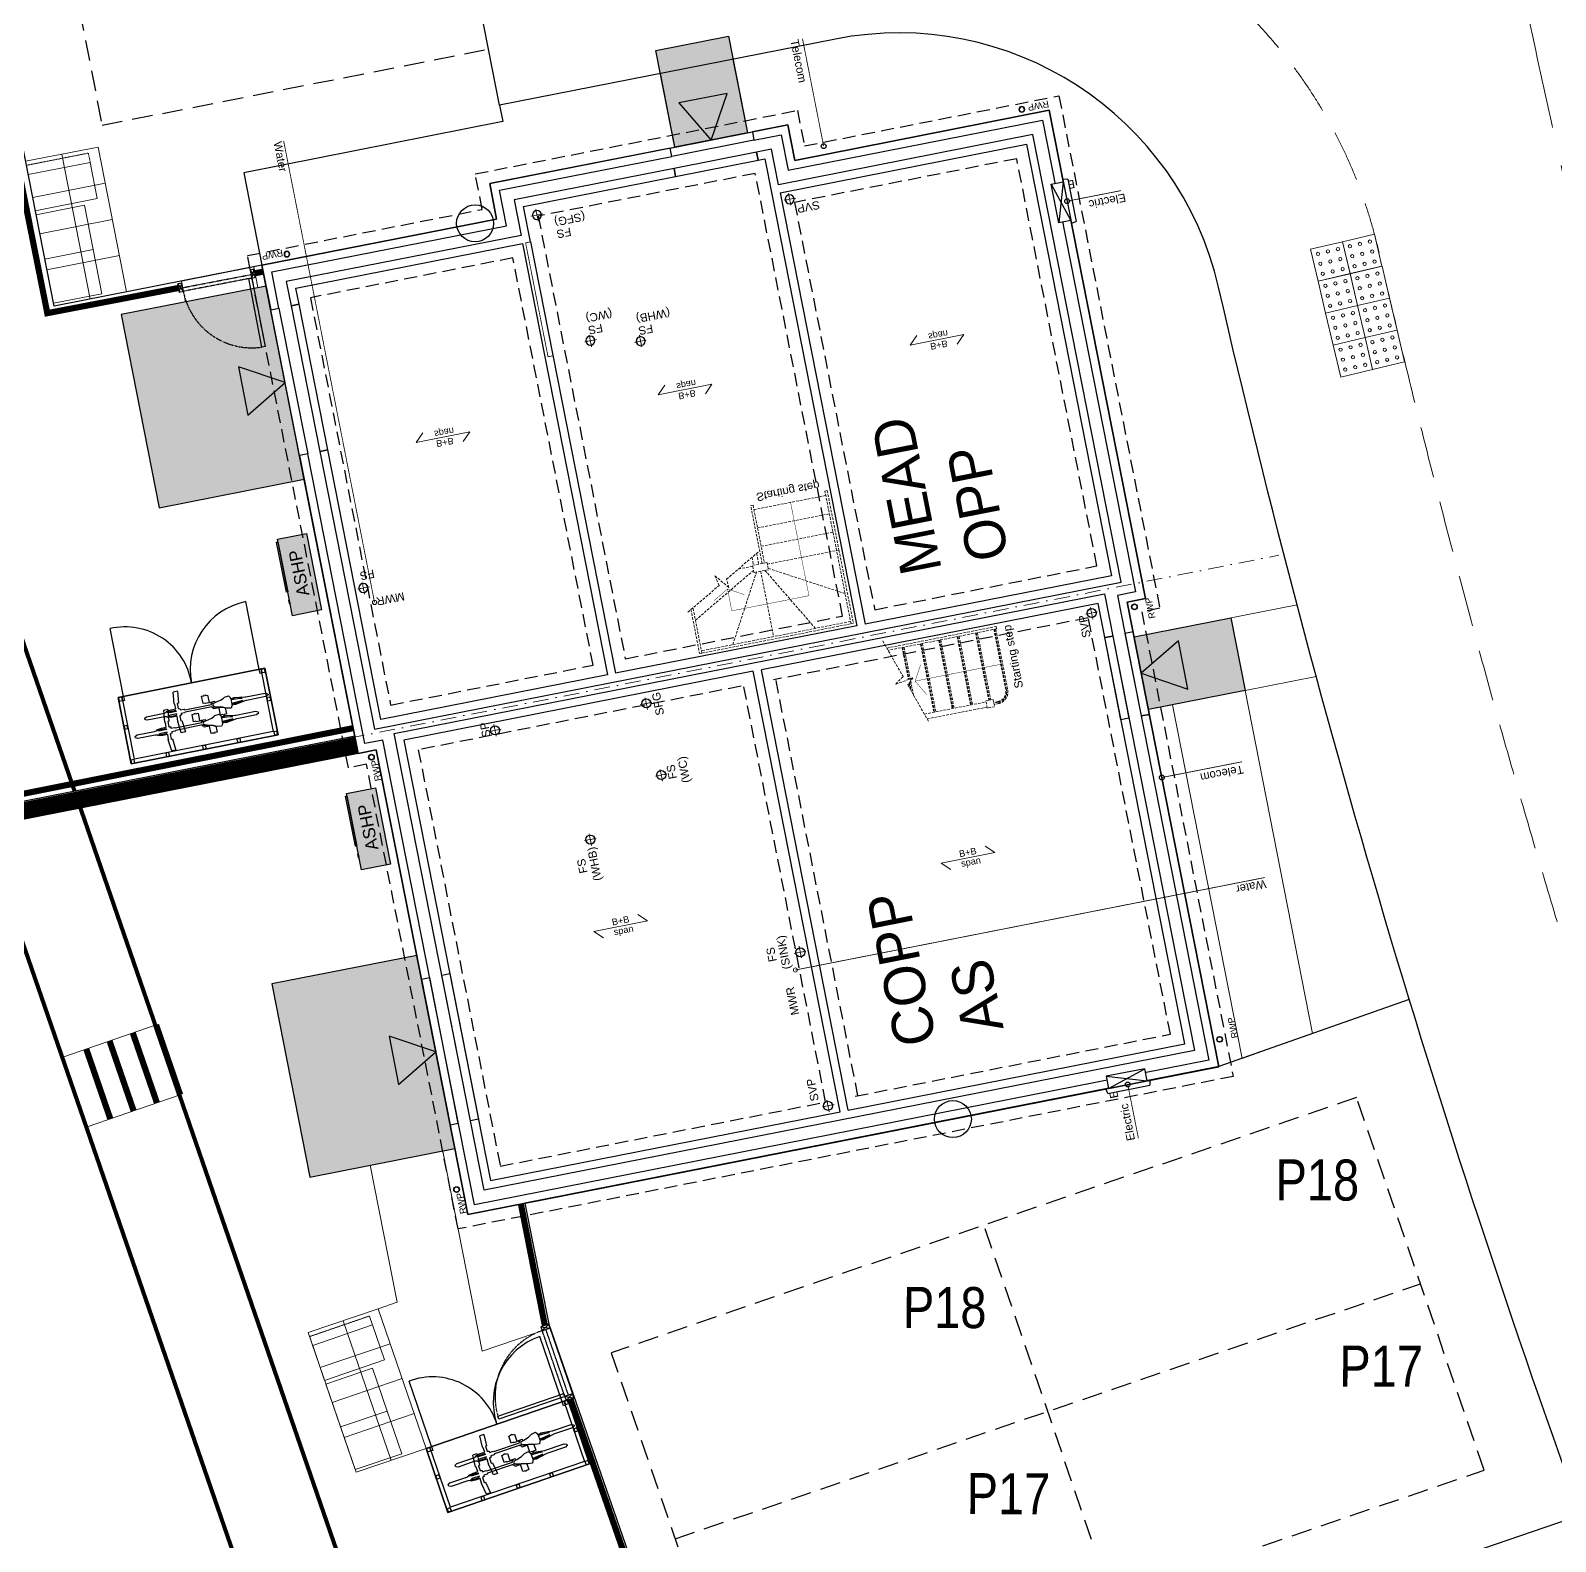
# Model space of a CAD drawing. Extents: x 287880777 to 288144713, y 62793326 to 63089570.
# Drawn here: x 287890109 to 287908694, y 63022848 to 63041266 of the extents above; entities that cross this region are included whole.
import ezdxf

# ---------------------------------------------------------------- set-up
doc = ezdxf.new("R2010")
doc.units = 0
doc.set_wipeout_variables(frame=1)
for name, pattern in [('CENTER', [2, 1.25, -0.25, 0.25, -0.25]), ('Dash', [6.35, 3.175, -3.175]), ('DASHDOT', [25.4, 12.7, -6.35, 0, -6.35]), ('DASHED', [1.4, 0.7, -0.7]), ('DASHED2', [0.375, 0.25, -0.125]), ('HIDDEN', [9.525, 6.35, -3.175]), ('XREF - NORTHERN HIGHWAY DESIGN$0$CENTER2', [28.575, 19.05, -3.175, 3.175, -3.175]), ('XREF - NORTHERN HIGHWAY DESIGN$0$DASHED2', [0.375, 0.25, -0.125])]:
    doc.linetypes.add(name, pattern=pattern)
doc.layers.get('0').update_dxf_attribs({"color": 252})
for name, color, linetype in [('EXP - PEN 1', 1, 'Continuous'), ('NAR DETAIL', 2, 'Continuous'), ('NAR EXTERNAL WALLS', 2, 'Continuous'), ('NAR PARKING', 7, 'DASHED2'), ('NAR PATIO', 3, 'Continuous'), ('NAR PRIVATE DRIVE', 6, 'Continuous'), ('NAR PRIVATE PATH HATCH', 8, 'Continuous'), ('NAR ROLLOVERS', 76, 'DASHED'), ('NAR_SUBS_PLANS', 7, 'Continuous'), ('Wain-Centre Line', 10, 'Continuous'), ('Wain-Drainage Foul', 6, 'Continuous'), ('Wain-Drainage Foul Text', 2, 'Continuous'), ('Wain-Electrics', 3, 'Continuous'), ('Wain-Foundation acessories', 9, 'Continuous'), ('Wain-Foundation Line', 9, 'Continuous'), ('Wain-Meter box', 9, 'Continuous'), ('Wain-RWP', 9, 'Continuous'), ('Wain-Services Run (Electric)', 10, 'Continuous'), ('Wain-Services Run (Telecom)', 190, 'Continuous'), ('Wain-Stair 1', 2, 'Continuous'), ('Wain-Stair numbers', 9, 'Continuous'), ('Wain-Wall (External)', 4, 'Continuous')]:
    doc.layers.add(name, color=color, linetype=linetype)
for name, color, linetype, lineweight in [('EXP - STEPS', 240, 'Continuous', 18), ('NAR BIN STORAGE', 2, 'Continuous', 0), ('NAR CBF', 34, 'FENCELINE2', 0), ('NAR M4(2)', 94, 'Continuous', 30), ('NAR PATHS', 3, 'Continuous', 0), ('Wain-Text', 2, 'Continuous', 25), ('XREF - NORTHERN HIGHWAY DESIGN$0$EXP - HIGHWAY CENTRELINE', 3, 'XREF - NORTHERN HIGHWAY DESIGN$0$CENTER2', 18), ('XREF - NORTHERN HIGHWAY DESIGN$0$EXP - HIGHWAY CHANNEL', 4, 'XREF - NORTHERN HIGHWAY DESIGN$0$DASHED2', 9), ('XREF - NORTHERN HIGHWAY DESIGN$0$EXP - HIGHWAY FOOTWAY', 3, 'Continuous', 25), ('XREF - NORTHERN HIGHWAY DESIGN$0$EXP - HIGHWAY TACTILES', 1, 'Continuous', 9)]:
    doc.layers.add(name, color=color, linetype=linetype, lineweight=lineweight)
for name, color, linetype, true_color in [('NAR DOOR OPENINGS', 140, 'Continuous', 0x00bfff), ('NAR EV CHARGING POINT', 3, 'Continuous', 0x00ff00), ('NAR HOUSE TYPE NAMES', 1, 'Continuous', 0xff0000), ('RL-Fittings', 252, 'Continuous', 0x8f8f8e), ('Wain-Services Run (Water', 145, 'Continuous', 0x3481b8)]:
    doc.layers.add(name, color=color, linetype=linetype, true_color=true_color)
for name, color, linetype, lineweight, true_color in [('NAR Retaining Wall', 222, 'Continuous', 13, 0xcc0099), ('Wain-Mains Water Riser', 152, 'Continuous', 25, 0x2776bb), ('Wain-Mains Water Riser Text', 152, 'Continuous', 25, 0x2776bb)]:
    doc.layers.add(name, color=color, linetype=linetype, lineweight=lineweight, true_color=true_color)
doc.styles.add('DD Arial Narrow', font='ARIALN.TTF', dxfattribs={"height": 100})
doc.styles.get("Standard").update_dxf_attribs({"font": 'arial.ttf'})
doc.styles.add('XREF - ARCHITECT LAYOUT$0$DD Arial Narrow', font='ARIALN.TTF', dxfattribs={"height": 100})
doc.linetypes.add('FENCELINE2', pattern='A,0.25,-0.1,[132,ltypeshp.shx,S=0.1,R=0,X=-0.1,Y=0],-0.1,1', length=1.45)

# ---------------------------------------------------------------- blocks, each defined once
blk = doc.blocks.new('Drainage Pipe')
at = {"linetype": 'CENTER', "lineweight": 13, "ltscale": 20}
for p, q in [((-41681, 78687), (-41831, 78687)), ((-41756, 78762), (-41756, 78612))]:
    blk.add_line(p, q, dxfattribs=at)
blk.add_circle((-41756, 78687), 55)
blk = doc.blocks.new('Span symbol - Beam & block')
at = {"linetype": 'Continuous', "lineweight": 13}
for p, q in [((-5342, 71790), (-6007, 71790)), ((-6007, 71790), (-5906, 71689)), ((-5442, 71890), (-5342, 71790))]:
    blk.add_line(p, q, dxfattribs=at)
at = {"insert": (-5770, 71896), "char_height": 80, "attachment_point": 1, "line_spacing_factor": 0.9}
blk.add_mtext('B+B\\Pspan', dxfattribs=at)
blk = doc.blocks.new('Stairs (Sub)')
at = {"layer": 'Wain-Stair 1', "linetype": 'HIDDEN', "lineweight": 9, "ltscale": 5}
for p, q in [((-29, 0), (-29, 1347)), ((0, 1357), (0, 0)), ((-450, 1149), (-621, 1149)), ((-464, 1164), (-575, 1164)), ((-472, 1173), (-548, 1173)), ((-29, 1173), (-428, 1173)), ((-29, 1164), (-426, 1164)), ((-29, 1149), (-424, 1149)), ((-942, 1042), (-942, 297)), ((-29, 945), (-881, 945)), ((-29, 936), (-881, 936)), ((-878, 1063), (-878, 297)), ((-29, 921), (-878, 921)), ((-29, 717), (-881, 717)), ((-29, 708), (-881, 708)), ((-29, 693), (-878, 693)), ((-29, 489), (-881, 489)), ((-29, 480), (-881, 480)), ((-29, 465), (-878, 465)), ((-955, 207), (-955, 297)), ((-955, 297), (-865, 297)), ((-865, 207), (-955, 207)), ((-926, 154), (-926, 207)), ((-910, 154), (-910, 207)), ((-902, 154), (-902, 207)), ((-865, 297), (-865, 207)), ((-29, 261), (-865, 261)), ((-29, 252), (-865, 252)), ((-29, 237), (-865, 237)), ((-29, 33), (-781, 33)), ((-29, 24), (-781, 24)), ((-29, 9), (-781, 9)), ((0, 0), (-29, 0))]:
    blk.add_line(p, q, dxfattribs=at)
at = {"layer": 'Wain-Stair 1', "linetype": 'HIDDEN', "lineweight": 9, "ltscale": 3}
blk.add_line((-424, 1149), (-450, 1149), dxfattribs=at)
at = {"layer": 'Wain-Stair 1', "linetype": 'HIDDEN', "lineweight": 9, "ltscale": 5, "elevation": 0}
blk.add_lwpolyline([(96, 1389), (-379, 1230), (-454, 1337), (-418, 1114), (-490, 1192), (-977, 1031)], dxfattribs=at)
at = {"layer": 'Wain-Stair 1', "linetype": 'HIDDEN', "lineweight": 9, "ltscale": 5}
for radius in [145, 130, 121]:
    blk.add_arc((-781, 154), radius, 180, 270, dxfattribs=at)
at = {"layer": 'Wain-Stair numbers', "const_width": 5}
for points in [[(-276, 990), (-276, 990), (-462, 1097), (-649, 990), (-649, 990)], [(-462, 1097), (-462, 24)]]:
    blk.add_lwpolyline(points, dxfattribs=at)
at = {"layer": 'Wain-Stair numbers', "insert": (-399, -81), "char_height": 100, "width": 1584.27, "attachment_point": 2, "line_spacing_factor": 0.9}
blk.add_mtext('Starting step ', dxfattribs=at)
blk = doc.blocks.new('RWP')
for radius in [35, 31.5]:
    blk.add_circle((35, 35), radius)
blk = doc.blocks.new('ASHP')
at = {"transparency": 33554457}
h = blk.add_hatch(color=256, dxfattribs=at)
h.dxf.hatch_style = 1
h.paths.add_polyline_path([(548853, -2506), (548853, -2866), (547903, -2866), (547903, -2506)])
at = {"flags": 128}
blk.add_lwpolyline([(548853, -2506), (548853, -2866), (547903, -2866), (547903, -2506)], close=True, dxfattribs=at)
for points in [[(548098, -2496), (548058, -2496), (548058, -2506), (548098, -2506)], [(548199, -2488), (548821, -2488), (548821, -2506), (548199, -2506)]]:
    blk.add_lwpolyline(points, close=True)
at = {"layer": 'Wain-Electrics', "lineweight": 0, "insert": (548112, -2609), "char_height": 150, "width": 2397.38, "attachment_point": 1, "line_spacing_factor": 0.9}
blk.add_mtext('\\A1;ASHP ', dxfattribs=at)
at = {"layer": 'Wain-Text', "lineweight": 0, "insert": (548112, -2609), "char_height": 150, "width": 2397.38, "attachment_point": 1, "line_spacing_factor": 0.9}
blk.add_mtext('\\A1;ASHP ', dxfattribs=at)
blk = doc.blocks.new('Wall mounted meter - Electric (Plan)')
blk.add_wipeout([(-7157, 85115), (-7157, 84635), (-7007, 84635), (-7007, 85115)])
for p, q in [((-7217, 85137), (-7157, 85147)), ((-7217, 85137), (-7217, 84613)), ((-7157, 85147), (-7157, 84603)), ((-7007, 85115), (-7157, 85115)), ((-7007, 84635), (-7007, 85115)), ((-7157, 84603), (-7217, 84613)), ((-7157, 84635), (-7007, 84635))]:
    blk.add_line(p, q)
at = {"color": 9}
for p, q in [((-7157, 85115), (-7007, 84635)), ((-7007, 85115), (-7157, 84635))]:
    blk.add_line(p, q, dxfattribs=at)
at = {"lineweight": 0, "insert": (-7368, 85117), "char_height": 100, "width": 133.81, "attachment_point": 1, "line_spacing_factor": 0.9}
blk.add_mtext('\\A1;\\pi78.42052,t378.42052;{\\fCalibri|b0|i0|c0|p34;E}', dxfattribs=at)
blk = doc.blocks.new('Stairs (Subs)')
at = {"layer": 'Wain-Stair 1', "color": 9, "linetype": 'HIDDEN', "lineweight": 9, "ltscale": 5}
for p, q in [((42, 1543, 0), (42, 2090, 0)), ((71, 2090, 0), (1923, 2090, 0)), ((71, 2090, 0), (71, 1527, 0)), ((1923, 2061, 0), (71, 2061, 0)), ((460, 2061, 0), (914, 1249, 0)), ((967, 1249, 0), (967, 2061, 0)), ((1486, 2061, 0), (1020, 1249, 0)), ((1923, 2090, 0), (1923, 1180, 0)), ((1952, 1180, 0), (1952, 2090, 0)), ((71, 1681, 0), (883, 1222, 0)), ((1923, 1715, 0), (1063, 1232, 0)), ((705, 1170, 0), (883, 1170, 0)), ((883, 1249, 0), (883, 1159, 0)), ((1063, 1249, 0), (883, 1249, 0)), ((883, 1159, 0), (1063, 1159, 0)), ((896, 1062, 0), (896, 1159, 0)), ((960, 1026, 0), (960, 1159, 0)), ((1063, 1159, 0), (1063, 1249, 0)), ((1063, 1180, 0), (1923, 1180, 0)), ((1031, 952, 0), (1923, 952, 0)), ((1031, 724, 0), (1923, 724, 0)), ((1031, 496, 0), (1923, 496, 0))]:
    blk.add_line(p, q, dxfattribs=at)
at = {"layer": 'Wain-Stair 1', "color": 9, "linetype": 'HIDDEN', "lineweight": 9, "ltscale": 5, "elevation": 0}
for points in [[(42, 2090), (71, 2090)], [(1923, 2090), (1952, 2090)], [(0, 1567), (437, 1321), (408, 1194), (549, 1370), (539, 1264), (985, 1012)]]:
    blk.add_lwpolyline(points, dxfattribs=at)
for points in [[(1002, 441), (1031, 441), (1031, 1159), (1002, 1159)], [(1923, 441), (1952, 441), (1952, 1180), (1923, 1180)]]:
    blk.add_lwpolyline(points, close=True, dxfattribs=at)
at = {"layer": 'Wain-Stair numbers', "color": 253, "const_width": 5, "elevation": 0}
for points in [[(342, 1490), (342, 1490), (528, 1383), (714, 1490), (714, 1490)], [(528, 1383), (528, 1655), (1486, 1655), (1486, 496)]]:
    blk.add_lwpolyline(points, dxfattribs=at)
at = {"layer": 'Wain-Stair numbers', "color": 9, "insert": (1481, 406, 0), "char_height": 100, "width": 1584.27, "attachment_point": 2, "line_spacing_factor": 0.9}
blk.add_mtext('Starting step ', dxfattribs=at)
blk = doc.blocks.new('A$Cee92f38c')
at = {"layer": 'NAR M4(2)', "ltscale": 10, "transparency": 33554585}
h = blk.add_hatch(color=256, dxfattribs=at)
h.dxf.hatch_style = 1
h.paths.add_polyline_path([(0, 1.2), (0.9, 1.2), (0.9, 0), (0, 0)])
at = {"layer": 'NAR M4(2)', "ltscale": 0.25}
blk.add_lwpolyline([(0, 1.2), (0, 0), (0.9, 0), (0.9, 1.2)], close=True, dxfattribs=at)
blk = doc.blocks.new('A$C3d9247a0')
at = {"layer": 'NAR DOOR OPENINGS', "transparency": 33554610}
h = blk.add_hatch(color=256, dxfattribs=at)
h.dxf.hatch_style = 1
h.paths.add_polyline_path([(450, 1200), (150, 680), (750, 680)])
at = {"layer": 'NAR DOOR OPENINGS'}
blk.add_lwpolyline([(450, 1200), (150, 680), (750, 680)], close=True, dxfattribs=at)
at = {"layer": 'NAR M4(2)', "ltscale": 10, "transparency": 33554585, "xscale": -1000, "yscale": 1000, "zscale": 1000}
blk.add_blockref('A$Cee92f38c', (900, 0), dxfattribs=at)
blk = doc.blocks.new('A$C324e72f9')
at = {"layer": 'NAR DOOR OPENINGS', "transparency": 33554610}
h = blk.add_hatch(color=256, dxfattribs=at)
h.dxf.hatch_style = 1
h.paths.add_polyline_path([(1200, 0), (900, 520), (1500, 520)])
at = {"layer": 'NAR PRIVATE PATH HATCH', "transparency": 33554597}
h = blk.add_hatch(color=256, dxfattribs=at)
h.dxf.hatch_style = 1
h.paths.add_polyline_path([(2400, 0), (0, 0), (0, 1800), (2400, 1800)])
at = {"layer": 'NAR DOOR OPENINGS'}
blk.add_lwpolyline([(1200, 0), (900, 520), (1500, 520)], close=True, dxfattribs=at)
at = {"layer": 'NAR PATIO'}
blk.add_lwpolyline([(2400, 0), (0, 0), (0, 1800), (2400, 1800)], close=True, dxfattribs=at)
blk = doc.blocks.new('XREF - NORTHERN HIGHWAY DESIGN$0$TACTILES')
at = {"layer": 'XREF - NORTHERN HIGHWAY DESIGN$0$EXP - HIGHWAY TACTILES'}
blk.add_lwpolyline([(0.4, 0), (0.4, 0.4), (0, 0.4), (0, 0)], close=True, dxfattribs=at)
for centre in [(0.075, 0.325), (0.075, 0.2), (0.2, 0.325), (0.2, 0.2), (0.325, 0.325), (0.325, 0.2), (0.075, 0.075), (0.2, 0.075), (0.325, 0.075)]:
    blk.add_circle(centre, 0.02, dxfattribs=at)
blk = doc.blocks.new('XREF - NORTHERN HIGHWAY DESIGN')
at = {"layer": 'XREF - NORTHERN HIGHWAY DESIGN$0$EXP - HIGHWAY CENTRELINE', "ltscale": 0.15}
blk.add_lwpolyline([(462.3, 311.733, 0.04799), (468.401, 288.584), (469.92, 284.469, 0.304237), (487.966, 271.408), (527.469, 269.993, 0.023661), (572.397, 270.509, -0.011704), (594.617, 271.296), (625.382, 271.665)], format="xyb", dxfattribs=at)
at = {"layer": 'XREF - NORTHERN HIGHWAY DESIGN$0$EXP - HIGHWAY CHANNEL', "ltscale": 2.5, "flags": 128}
blk.add_lwpolyline([(576.797, 268.345, 0.002257), (572.538, 268.113, -0.023661), (527.383, 267.594), (487.88, 269.01, -0.304237), (467.669, 283.638), (466.15, 287.753, -0.031707), (461.53, 303.22, 0.404722), (454.525, 307.757), (452.396, 307.338), (451.469, 312.048), (472.074, 316.103), (473.001, 311.393), (471.019, 311.003, 0.425152), (466.338, 303.74, 0.030534), (470.653, 289.415), (471.498, 287.125, 0.304237), (489.996, 273.737), (522.189, 272.583)], format="xyb", dxfattribs=at)
at = {"layer": 'XREF - NORTHERN HIGHWAY DESIGN$0$EXP - HIGHWAY FOOTWAY', "flags": 128}
blk.add_lwpolyline([(576.897, 266.347, 0.002257), (572.655, 266.117, -0.023661), (527.311, 265.595), (487.809, 267.011, -0.304237), (465.792, 282.946), (464.273, 287.06, -0.031707), (459.582, 302.77, 0.404722), (454.912, 305.795), (450.82, 304.99), (449.391, 312.25), (473.92, 317.078), (475.349, 309.817), (471.405, 309.041, 0.425152), (468.285, 304.199, 0.030534), (472.529, 290.108), (473.374, 287.817, 0.304237), (490.067, 275.736), (522.261, 274.582)], format="xyb", dxfattribs=at)
at = {"layer": 'XREF - NORTHERN HIGHWAY DESIGN$0$EXP - HIGHWAY TACTILES', "rotation": 283.2651855370171}
for p in [(460.703, 303.233), (461.092, 303.325), (460.794, 302.844), (461.184, 302.935), (461.276, 302.546), (460.886, 302.454), (461.367, 302.157), (460.978, 302.065)]:
    blk.add_blockref('XREF - NORTHERN HIGHWAY DESIGN$0$TACTILES', p, dxfattribs=at)
blk = doc.blocks.new('A$Cfbc31330')
at = {"layer": 'RL-Fittings', "ltscale": 0.859024}
for p, q in [((0.601, 0.431), (0.634, 0.431)), ((0.601, 0.347), (0.601, 0.431)), ((0.634, 0.439), (0.651, 0.439)), ((0.634, 0.431), (0.634, 0.439)), ((0.651, 0.439), (0.651, 0.431)), ((0.651, 0.431), (0.684, 0.431)), ((0.684, 0.431), (0.685, 0.331)), ((1.194, 0.561), (1.252, 0.561)), ((1.211, 0.402), (1.194, 0.561)), ((1.252, 0.561), (1.269, 0.402)), ((0, 0.288), (0.033, 0.305)), ((0, 0.272), (0, 0.288)), ((0.033, 0.255), (0, 0.272)), ((0.033, 0.305), (0.301, 0.305)), ((0.301, 0.255), (0.033, 0.255)), ((0.301, 0.305), (0.309, 0.305)), ((0.309, 0.255), (0.301, 0.255)), ((0.309, 0.305), (0.459, 0.331)), ((0.459, 0.23), (0.309, 0.255)), ((0.467, 0.314), (0.351, 0.297)), ((0.351, 0.297), (0.501, 0.306)), ((0.468, 0.247), (0.351, 0.264)), ((0.351, 0.264), (0.501, 0.255)), ((0.459, 0.331), (0.484, 0.322)), ((0.484, 0.239), (0.459, 0.23)), ((0.501, 0.306), (0.467, 0.314)), ((0.501, 0.255), (0.468, 0.247)), ((0.484, 0.322), (0.509, 0.331)), ((0.509, 0.23), (0.484, 0.239)), ((0.501, 0.322), (0.501, 0.239)), ((0.509, 0.339), (0.526, 0.364)), ((0.509, 0.331), (0.509, 0.339)), ((0.509, 0.222), (0.509, 0.23)), ((0.526, 0.197), (0.509, 0.222)), ((0.526, 0.364), (0.584, 0.356)), ((0.584, 0.356), (0.601, 0.347)), ((0.601, 0.214), (0.584, 0.205)), ((0.601, 0.347), (0.634, 0.331)), ((0.634, 0.331), (0.601, 0.347)), ((0.635, 0.231), (0.601, 0.214)), ((0.634, 0.331), (0.71, 0.314)), ((0.71, 0.314), (0.634, 0.331)), ((0.71, 0.247), (0.635, 0.231)), ((0.685, 0.331), (0.76, 0.331)), ((0.71, 0.314), (0.743, 0.306)), ((0.743, 0.306), (0.71, 0.314)), ((0.743, 0.256), (0.71, 0.247)), ((0.726, 0.247), (0.718, 0.247)), ((0.726, 0.231), (0.726, 0.247)), ((0.801, 0.231), (0.726, 0.231)), ((0.743, 0.306), (0.76, 0.289)), ((0.76, 0.289), (0.743, 0.306)), ((0.76, 0.272), (0.743, 0.256)), ((0.76, 0.331), (0.76, 0.314)), ((0.76, 0.314), (0.776, 0.314)), ((0.76, 0.289), (0.76, 0.281)), ((0.76, 0.281), (0.76, 0.289)), ((0.76, 0.247), (0.76, 0.239)), ((0.776, 0.247), (0.76, 0.247)), ((0.76, 0.239), (0.852, 0.239)), ((0.776, 0.314), (0.776, 0.297)), ((0.776, 0.297), (1.144, 0.298)), ((0.776, 0.264), (0.776, 0.247)), ((1.144, 0.264), (0.776, 0.264)), ((0.802, 0.13), (0.801, 0.231)), ((0.852, 0.239), (0.852, 0.231)), ((0.852, 0.231), (0.885, 0.231)), ((0.885, 0.231), (0.885, 0.131)), ((1.144, 0.298), (1.152, 0.306)), ((1.152, 0.256), (1.144, 0.264)), ((1.152, 0.306), (1.202, 0.306)), ((1.202, 0.256), (1.152, 0.256)), ((1.202, 0.323), (1.227, 0.331)), ((1.202, 0.306), (1.202, 0.323)), ((1.202, 0.239), (1.202, 0.256)), ((1.227, 0.231), (1.202, 0.239)), ((1.227, 0.402), (1.211, 0.402)), ((1.227, 0.331), (1.227, 0.402)), ((1.227, 0.16), (1.227, 0.231)), ((1.269, 0.402), (1.261, 0.394)), ((1.265, 0.398), (1.261, 0.331)), ((1.261, 0.331), (1.327, 0.331)), ((1.269, 0.314), (1.261, 0.298)), ((1.261, 0.298), (1.352, 0.298)), ((1.261, 0.264), (1.352, 0.264)), ((1.269, 0.248), (1.261, 0.264)), ((1.261, 0.231), (1.261, 0.168)), ((1.327, 0.231), (1.261, 0.231)), ((1.386, 0.315), (1.269, 0.314)), ((1.386, 0.248), (1.269, 0.248)), ((1.327, 0.331), (1.394, 0.323)), ((1.394, 0.239), (1.327, 0.231)), ((1.352, 0.298), (1.386, 0.306)), ((1.352, 0.264), (1.386, 0.256)), ((1.394, 0.323), (1.394, 0.315)), ((1.394, 0.315), (1.428, 0.306)), ((1.428, 0.256), (1.394, 0.248)), ((1.394, 0.248), (1.394, 0.239)), ((1.428, 0.306), (1.67, 0.306)), ((1.67, 0.256), (1.428, 0.256)), ((1.67, 0.306), (1.698, 0.292)), ((1.698, 0.271), (1.67, 0.256)), ((1.698, 0.292), (1.698, 0.271)), ((0.584, 0.205), (0.526, 0.197)), ((0.835, 0.13), (0.802, 0.13)), ((0.835, 0.122), (0.835, 0.13)), ((0.852, 0.122), (0.835, 0.122)), ((0.885, 0.131), (0.852, 0.13)), ((0.852, 0.13), (0.852, 0.122)), ((1.194, 0.001), (1.211, 0.16)), ((1.194, 0), (1.253, 0)), ((1.211, 0.16), (1.227, 0.16)), ((1.269, 0.16), (1.252, 0.001)), ((1.261, 0.168), (1.269, 0.16))]:
    blk.add_line(p, q, dxfattribs=at)

msp = doc.modelspace()

# ---------------------------------------------------------------- linework, layer by layer
at = {"layer": 'EXP - STEPS'}
for p, q in [((287891640, 63029144), (287890505, 63028752)), ((287891933, 63028293), (287890799, 63027901))]:
    msp.add_line(p, q, dxfattribs=at)
at = {"layer": 'EXP - STEPS', "const_width": 75}
for points in [[(287891640, 63029144), (287891933, 63028293)], [(287891073, 63028948), (287891366, 63028097)], [(287891356, 63029046), (287891650, 63028195)], [(287890789, 63028850), (287891082, 63027999)]]:
    msp.add_lwpolyline(points, dxfattribs=at)
at = {"layer": 'NAR BIN STORAGE', "linetype": 'Dash', "ltscale": 0.025}
for points in [[(287890837, 63039658), (287890814, 63039771), (287890059, 63039622), (287890081, 63039510)], [(287894277, 63025487), (287894239, 63025596), (287893511, 63025346), (287893548, 63025237)]]:
    msp.add_lwpolyline(points, dxfattribs=at)
at = {"layer": 'NAR BIN STORAGE'}
for points in [[(287890081, 63039510), (287890837, 63039658), (287890923, 63039217), (287890168, 63039068)], [(287890178, 63039019), (287890766, 63039135), (287890873, 63038595), (287890284, 63038479)], [(287890284, 63038479), (287890873, 63038595), (287890979, 63038056), (287890390, 63037940)], [(287893548, 63025237), (287894277, 63025487), (287894423, 63025061), (287893694, 63024812)], [(287893710, 63024764), (287894278, 63024959), (287894456, 63024438), (287893888, 63024244)], [(287893888, 63024244), (287894456, 63024438), (287894634, 63023918), (287894067, 63023724)]]:
    msp.add_lwpolyline(points, close=True, dxfattribs=at)
at = {"layer": 'NAR CBF', "ltscale": 1200, "transparency": 33554687, "const_width": 75}
for points in [[(287891913, 63038127), (287890314, 63037820), (287888911, 63044860)], [(287892946, 63038326), (287892846, 63038307)], [(287885755, 63031113), (287894041, 63032762)], [(287896377, 63025482), (287896086, 63026960)], [(287898078, 63020592), (287896689, 63024584)]]:
    msp.add_lwpolyline(points, dxfattribs=at)
at = {"layer": 'NAR DETAIL', "linetype": 'DASHED', "ltscale": 0.005, "flags": 128}
for points in [[(287892806, 63038248), (287891972, 63038087), (287891963, 63038131), (287892798, 63038291)], [(287896621, 63024614), (287896346, 63025418), (287896387, 63025432), (287896663, 63024628)]]:
    msp.add_lwpolyline(points, close=True, dxfattribs=at)
at = {"layer": 'NAR DETAIL', "flags": 128}
for points in [[(287892806, 63038248), (287892967, 63037413), (287892930, 63037406), (287892769, 63038241)], [(287892787, 63038346), (287892806, 63038248), (287892855, 63038258), (287892836, 63038356)], [(287891904, 63038176), (287891922, 63038078), (287891972, 63038087), (287891953, 63038186)], [(287896424, 63025498), (287896330, 63025465), (287896346, 63025418), (287896440, 63025450)], [(287896621, 63024614), (287895817, 63024338), (287895805, 63024374), (287896609, 63024650)], [(287896716, 63024646), (287896621, 63024614), (287896637, 63024567), (287896732, 63024599)]]:
    msp.add_lwpolyline(points, close=True, dxfattribs=at)
for points in [[(287892855, 63038258), (287892787, 63038346)], [(287892806, 63038248), (287892836, 63038356)], [(287891972, 63038087), (287891904, 63038176)], [(287891922, 63038078), (287891953, 63038186)], [(287896330, 63025465), (287896440, 63025450)], [(287896346, 63025418), (287896424, 63025498)], [(287896637, 63024567), (287896716, 63024646)], [(287896621, 63024614), (287896732, 63024599)]]:
    msp.add_lwpolyline(points, dxfattribs=at)
at = {"layer": 'NAR DETAIL', "ltscale": 0.5}
for points in [[(287893127, 63032682), (287892966, 63033492), (287891176, 63033135), (287891337, 63032326), (287893127, 63032682)], [(287896923, 63023793), (287896656, 63024573), (287894929, 63023982), (287895197, 63023202), (287896923, 63023793)]]:
    msp.add_lwpolyline(points, dxfattribs=at)
for points in [[(287892966, 63033492), (287893127, 63032682), (287891337, 63032326), (287891176, 63033135)], [(287896656, 63024573), (287896923, 63023793), (287895197, 63023202), (287894929, 63023982)]]:
    msp.add_lwpolyline(points, close=True, dxfattribs=at)
at = {"layer": 'NAR DETAIL', "linetype": 'DASHED', "ltscale": 0.2}
for centre, start, end in [((287892806, 63038248), 190.897, 278.4772), ((287896621, 63024614), 108.9034, 196.4835)]:
    msp.add_arc(centre, 850, start, end, dxfattribs=at)
at = {"layer": 'NAR EV CHARGING POINT'}
for centre in [(287895527, 63038915), (287901350, 63027997)]:
    msp.add_circle(centre, 225, dxfattribs=at)
at = {"layer": 'NAR EXTERNAL WALLS'}
for points in [[(287894060, 63032664), (287886089, 63031094)], [(287894102, 63032453), (287886171, 63030892)], [(287894102, 63032453), (287886565, 63030969)]]:
    msp.add_lwpolyline(points, dxfattribs=at)
at = {"layer": 'NAR PARKING', "ltscale": 1000}
for points in [[(287890055, 63044823), (287890982, 63040111), (287895692, 63041038)], [(287903283, 63022163), (287901728, 63026704)], [(287897965, 63022879), (287907047, 63025989)]]:
    msp.add_lwpolyline(points, dxfattribs=at)
at = {"layer": 'NAR PATHS'}
for points in [[(287897786, 63040741), (287897963, 63039847), (287898846, 63040018), (287898670, 63040915)], [(287890491, 63039758), (287890838, 63037992)], [(287891019, 63039404), (287890136, 63039230)], [(287891106, 63038962), (287890223, 63038788)], [(287891193, 63038521), (287890310, 63038347)], [(287895133, 63027607), (287895613, 63025167), (287896440, 63025450), (287896732, 63024599), (287894929, 63023982), (287894346, 63025685), (287894578, 63025765), (287894250, 63027433)], [(287893921, 63025539), (287894504, 63023836)], [(287894492, 63025259), (287893641, 63024968)], [(287894638, 63024834), (287893786, 63024542)], [(287894784, 63024408), (287893932, 63024116)]]:
    msp.add_lwpolyline(points, dxfattribs=at)
for points in [[(287890049, 63039671), (287890932, 63039845), (287891280, 63038079), (287890397, 63037905)], [(287891998, 63037958), (287891948, 63038211), (287892831, 63038384), (287892881, 63038132)], [(287893495, 63025394), (287894346, 63025685), (287894929, 63023982), (287894078, 63023691)]]:
    msp.add_lwpolyline(points, close=True, dxfattribs=at)
at = {"layer": 'NAR PATHS', "elevation": 0}
msp.add_lwpolyline([(287905544, 63034265), (287903559, 63033874), (287903732, 63032991), (287904027, 63033048), (287904875, 63028736), (287905733, 63029038), (287904910, 63033222), (287905777, 63033393)], dxfattribs=at)
at = {"layer": 'NAR PRIVATE DRIVE'}
msp.add_lwpolyline([(287895826, 63040356), (287895865, 63040155), (287892708, 63039529), (287892930, 63038404), (287890397, 63037905), (287889073, 63044632), (287894764, 63045752)], dxfattribs=at)
at = {"layer": 'NAR Retaining Wall', "linetype": 'DASHED', "ltscale": 250, "const_width": 200}
msp.add_lwpolyline([(287894081, 63032559), (287886130, 63030993)], dxfattribs=at)
at = {"layer": 'NAR ROLLOVERS', "ltscale": 500, "const_width": 50}
for points in [[(287890647, 63031992), (287889552, 63035165), (287887732, 63044304)], [(287896808, 63014133), (287890718, 63031787)], [(287895673, 63013745), (287889529, 63031553)]]:
    msp.add_lwpolyline(points, dxfattribs=at)
at = {"layer": 'NAR_SUBS_PLANS', "elevation": 0}
for points in [[(287894873, 63029703), (287895223, 63027927)], [(287895323, 63027947), (287894974, 63029723)]]:
    msp.add_lwpolyline(points, dxfattribs=at)
at = {"layer": 'RL-Fittings', "ltscale": 0.859024}
for p, q in [((287892897, 63033478), (287892732, 63034304)), ((287891244, 63033149), (287891080, 63033975)), ((287896590, 63024551), (287896317, 63025348)), ((287894996, 63024005), (287894723, 63024802))]:
    msp.add_line(p, q, dxfattribs=at)
at = {"layer": 'RL-Fittings', "ltscale": 0.859024, "flags": 128}
for points in [[(287892897, 63033478), (287892966, 63033492), (287893127, 63032682), (287891337, 63032326), (287891176, 63033135), (287891225, 63033145)], [(287892917, 63033482), (287893068, 63032722), (287891376, 63032385), (287891225, 63033145)], [(287896590, 63024551), (287896656, 63024573), (287896923, 63023793), (287895197, 63023202), (287894929, 63023982), (287894977, 63023998)], [(287896609, 63024557), (287896860, 63023824), (287895228, 63023265), (287894977, 63023998)]]:
    msp.add_lwpolyline(points, dxfattribs=at)
for points in [[(287892926, 63033433), (287892907, 63033429), (287892897, 63033478), (287892917, 63033482), (287892926, 63033433)], [(287892970, 63033446), (287892962, 63033486), (287892922, 63033478), (287892930, 63033439), (287892970, 63033446)], [(287891229, 63033100), (287891221, 63033139), (287891182, 63033131), (287891189, 63033092), (287891229, 63033100)], [(287891254, 63033100), (287891235, 63033096), (287891225, 63033145), (287891244, 63033149), (287891254, 63033100)], [(287893038, 63033102), (287893030, 63033141), (287892991, 63033134), (287892999, 63033094), (287893038, 63033102)], [(287891297, 63032756), (287891289, 63032795), (287891250, 63032787), (287891258, 63032748), (287891297, 63032756)], [(287892672, 63032597), (287892664, 63032636), (287892624, 63032628), (287892632, 63032589), (287892672, 63032597)], [(287893121, 63032686), (287893113, 63032726), (287893074, 63032718), (287893082, 63032679), (287893121, 63032686)], [(287891805, 63032424), (287891797, 63032464), (287891758, 63032456), (287891766, 63032416), (287891805, 63032424)], [(287892252, 63032513), (287892244, 63032552), (287892205, 63032545), (287892212, 63032505), (287892252, 63032513)], [(287891380, 63032340), (287891372, 63032379), (287891333, 63032371), (287891341, 63032332), (287891380, 63032340)], [(287896625, 63024510), (287896606, 63024503), (287896590, 63024551), (287896609, 63024557), (287896625, 63024510)], [(287896666, 63024529), (287896653, 63024567), (287896615, 63024554), (287896628, 63024516), (287896666, 63024529)], [(287896779, 63024197), (287896767, 63024235), (287896729, 63024222), (287896742, 63024184), (287896779, 63024197)], [(287894987, 63023954), (287894974, 63023992), (287894936, 63023979), (287894949, 63023941), (287894987, 63023954)], [(287895012, 63023958), (287894993, 63023951), (287894977, 63023998), (287894996, 63024005), (287895012, 63023958)], [(287896917, 63023796), (287896904, 63023834), (287896866, 63023821), (287896879, 63023783), (287896917, 63023796)], [(287895100, 63023622), (287895087, 63023660), (287895049, 63023647), (287895062, 63023609), (287895100, 63023622)], [(287896078, 63023509), (287896065, 63023547), (287896028, 63023534), (287896041, 63023496), (287896078, 63023509)], [(287896483, 63023648), (287896471, 63023685), (287896433, 63023673), (287896446, 63023635), (287896483, 63023648)], [(287895647, 63023361), (287895634, 63023399), (287895597, 63023386), (287895610, 63023348), (287895647, 63023361)], [(287895238, 63023221), (287895225, 63023259), (287895187, 63023246), (287895200, 63023208), (287895238, 63023221)]]:
    msp.add_lwpolyline(points, close=True, dxfattribs=at)
at = {"layer": 'RL-Fittings', "ltscale": 0.859024}
for centre, radius, start, end in [((287892904, 63033473), 849, 101.6646, 190.8572), ((287891262, 63033175), 821, 9.7194, 102.8023), ((287896597, 63024547), 849, 109.3072, 198.4999), ((287895009, 63024033), 821, 17.3621, 110.445)]:
    msp.add_arc(centre, radius, start, end, dxfattribs=at)
at = {"layer": 'Wain-Centre Line', "linetype": 'DASHDOT', "lineweight": 15, "ltscale": 15}
msp.add_lwpolyline([(287892868, 63032417), (287905321, 63034869)], dxfattribs=at)
at = {"layer": 'Wain-Foundation Line', "linetype": 'HIDDEN', "ltscale": 25}
for p, q in [((287899799, 63028204), (287898800, 63033279)), ((287900192, 63028281), (287899192, 63033356))]:
    msp.add_line(p, q, dxfattribs=at)
msp.add_lwpolyline([(287893984, 63032277), (287892754, 63038522), (287895614, 63039085), (287895529, 63039517), (287899456, 63040291), (287899541, 63039859), (287902642, 63040470), (287903872, 63034224), (287903651, 63034181), (287904766, 63028517), (287895320, 63026657), (287894205, 63032321)], close=True, dxfattribs=at)
at = {"layer": 'Wain-Foundation Line', "linetype": 'HIDDEN', "ltscale": 25, "elevation": 0}
for points in [[(287902128, 63039703), (287899420, 63039170), (287900397, 63034205), (287903105, 63034739)], [(287898942, 63039524), (287896296, 63039003), (287897358, 63033607), (287900005, 63034128)], [(287895988, 63038494), (287893520, 63038008), (287894498, 63033043), (287896966, 63033529)]]:
    msp.add_lwpolyline(points, close=True, dxfattribs=at)
at = {"layer": 'Wain-Foundation Line', "linetype": 'HIDDEN', "ltscale": 25}
for points in [[(287900161, 63028275), (287904000, 63029031), (287903000, 63034106), (287899162, 63033350)], [(287898769, 63033273), (287894835, 63032498), (287895834, 63027423), (287899769, 63028198)]]:
    msp.add_lwpolyline(points, dxfattribs=at)
at = {"layer": 'Wain-Mains Water Riser', "lineweight": 0}
for centre in [(287894302, 63034294), (287899431, 63029814)]:
    msp.add_circle(centre, 25, dxfattribs=at)
at = {"layer": 'Wain-Services Run (Electric)', "const_width": 10}
for points in [[(287902742, 63039185), (287903399, 63039314)], [(287903481, 63028418), (287903611, 63027761)]]:
    msp.add_lwpolyline(points, dxfattribs=at)
at = {"layer": 'Wain-Services Run (Telecom)', "const_width": 10}
for points in [[(287899775, 63039856), (287899517, 63041166)], [(287903896, 63032160), (287904874, 63032352)]]:
    msp.add_lwpolyline(points, dxfattribs=at)
at = {"layer": 'Wain-Services Run (Telecom)'}
for centre in [(287899775, 63039856), (287903896, 63032160)]:
    msp.add_circle(centre, 29, dxfattribs=at)
at = {"layer": 'Wain-Services Run (Water', "const_width": 10}
for points in [[(287894302, 63034294), (287893194, 63039921)], [(287899431, 63029814), (287905152, 63030941)]]:
    msp.add_lwpolyline(points, dxfattribs=at)
at = {"layer": 'Wain-Wall (External)'}
for p, q in [((287902524, 63040293), (287899423, 63039683)), ((287899338, 63040114), (287898906, 63040029)), ((287899423, 63039683), (287899338, 63040114)), ((287899342, 63039562), (287902443, 63040173)), ((287898906, 63040029), (287898926, 63039929)), ((287898926, 63039929), (287899257, 63039994)), ((287902325, 63039997), (287899224, 63039386)), ((287899257, 63039994), (287899342, 63039562)), ((287903399, 63034542), (287902325, 63039997)), ((287899139, 63039818), (287898955, 63039782)), ((287899224, 63039386), (287899139, 63039818)), ((287899145, 63039269), (287900181, 63034010)), ((287899244, 63039288), (287900279, 63034029)), ((287896106, 63038670), (287897142, 63033411)), ((287896204, 63038690), (287897240, 63033431)), ((287893732, 63036154), (287893634, 63036135)), ((287893634, 63036135), (287894301, 63032750)), ((287894380, 63032867), (287893732, 63036154)), ((287894301, 63032750), (287903399, 63034542)), ((287897142, 63033411), (287894380, 63032867)), ((287899975, 63028086), (287898918, 63033455)), ((287900073, 63028105), (287899016, 63033474))]:
    msp.add_line(p, q, dxfattribs=at)
for points in [[(287902443, 63040173), (287903575, 63034423), (287903354, 63034380), (287904470, 63028716), (287895519, 63026953), (287894404, 63032617), (287894183, 63032574), (287893487, 63036106), (287893386, 63036086), (287894102, 63032453), (287894323, 63032497), (287895438, 63026833), (287904590, 63028635), (287903475, 63034299), (287903696, 63034343), (287902524, 63040293)], [(287899244, 63039288), (287902246, 63039879), (287903282, 63034620), (287900279, 63034029)], [(287893050, 63038323), (287895911, 63038886), (287895826, 63039318), (287897923, 63039731), (287897903, 63039832), (287895705, 63039399), (287895790, 63038967), (287892930, 63038404), (287893037, 63037862), (287893137, 63037882), (287893050, 63038323)], [(287898955, 63039782), (287898975, 63039684), (287899060, 63039700), (287899145, 63039269)], [(287897952, 63039584), (287896002, 63039200), (287896087, 63038768), (287893226, 63038205), (287893284, 63037911), (287893383, 63037930), (287893344, 63038126), (287896106, 63038670)], [(287896204, 63038690), (287896119, 63039121), (287897971, 63039486), (287897952, 63039584)], [(287894541, 63032695), (287903197, 63034400), (287904294, 63028834), (287895637, 63027130), (287894541, 63032695)], [(287900073, 63028105), (287904176, 63028913), (287903119, 63034283), (287899016, 63033474)], [(287900181, 63034010), (287897240, 63033431)], [(287903547, 63033934), (287903446, 63033914)], [(287903299, 63033885), (287903201, 63033866)], [(287898918, 63033455), (287894659, 63032616)], [(287903496, 63032882), (287903398, 63032862)], [(287903744, 63032930), (287903644, 63032911)], [(287894659, 63032616), (287895716, 63027247), (287899975, 63028086)], [(287894873, 63029703), (287894974, 63029723)], [(287895121, 63029752), (287895219, 63029771)], [(287895223, 63027927), (287895323, 63027947)]]:
    msp.add_lwpolyline(points, dxfattribs=at)
for points in [[(287897903, 63039832), (287898906, 63040029), (287898926, 63039929), (287897923, 63039731)], [(287897971, 63039486), (287898975, 63039684), (287898955, 63039782), (287897952, 63039584)], [(287893037, 63037862), (287893137, 63037882), (287893487, 63036106), (287893386, 63036086)], [(287893383, 63037930), (287893284, 63037911), (287893634, 63036135), (287893732, 63036154)]]:
    msp.add_lwpolyline(points, close=True, dxfattribs=at)
at = {"layer": 'Wain-Wall (External)', "linetype": 'HIDDEN', "ltscale": 25, "const_width": 10}
msp.add_lwpolyline([(287896416, 63037289), (287896143, 63038677), (287896204, 63038690), (287896478, 63037301)], close=True, dxfattribs=at)
at = {"layer": 'Wain-Wall (External)', "elevation": 0}
for points in [[(287903744, 63032930), (287903547, 63033934), (287903446, 63033914), (287903644, 63032911)], [(287903398, 63032862), (287903201, 63033866), (287903299, 63033885), (287903496, 63032882)]]:
    msp.add_lwpolyline(points, close=True, dxfattribs=at)
for points in [[(287895471, 63027976), (287895121, 63029752)], [(287895219, 63029771), (287895569, 63027995)], [(287895569, 63027995), (287895471, 63027976)]]:
    msp.add_lwpolyline(points, dxfattribs=at)

# ---------------------------------------------------------------- block references
at = {"layer": 'NAR DETAIL', "rotation": 101.1417391126986}
for p in [(287996719, 62496072, 0), (287997559, 62492974)]:
    msp.add_blockref('ASHP', p, dxfattribs=at)
at = {"layer": 'NAR EV CHARGING POINT', "ltscale": 0.5}
for p, xscale, yscale, zscale, rotation in [((287892953, 63033421), 900.0000000000001, 900.0000000000001, 900.0000000000001, 191.2608938845211), ((287892837, 63033199), 900.0000000000001, 900.0000000000001, 900.0000000000001, 191.2608938845211), ((287896652, 63024502), 899.9999999999998, 899.9999999999998, 899.9999999999998, 198.9035456239137), ((287896567, 63024266), 899.9999999999998, 899.9999999999998, 899.9999999999998, 198.9035456239137)]:
    msp.add_blockref('A$Cfbc31330', p, dxfattribs=dict(at, xscale=xscale, yscale=yscale, zscale=zscale, rotation=rotation))
at = {"layer": 'NAR M4(2)'}
for p, rotation in [((287898614, 63041195), 191.1417391126986), ((287904910, 63033222, 0), 101.1417391126986)]:
    msp.add_blockref('A$C3d9247a0', p, dxfattribs=dict(at, rotation=rotation))
at = {"layer": 'NAR PATIO', "xscale": -1, "rotation": 101.1417391126985}
for p in [(287892980, 63038151), (287894816, 63029992, 0)]:
    msp.add_blockref('A$C324e72f9', p, dxfattribs=at)
at = {"layer": 'Wain-Drainage Foul', "lineweight": 0, "xscale": -1}
for p, rotation in [((287925125, 63124482), 191.1417391126986), ((287981553, 63013253), 101.1417391126985), ((287922696, 63122757), 191.1417391126986), ((287871780, 62952206), 11.14173911269857), ((287919930, 63119743), 191.1417391126986)]:
    msp.add_blockref('Drainage Pipe', p, dxfattribs=dict(at, rotation=rotation))
at = {"layer": 'Wain-Drainage Foul', "lineweight": 0}
for p, rotation in [((287833905, 62977990), 281.1417391126986), ((287841440, 63102198), 191.1417391126986), ((287951945, 62963599), 11.14173911269862), ((287828660, 62976015), 281.1417391126986), ((287827796, 62975230), 281.1417391126986), ((287968625, 63086204), 101.1417391126986), ((287830693, 62971984), 281.1417391126986)]:
    msp.add_blockref('Drainage Pipe', p, dxfattribs=dict(at, rotation=rotation))
at = {"layer": 'Wain-Foundation acessories', "xscale": -1, "rotation": 191.1417391126986}
for p in [(287892851, 63109028, 0), (287889781, 63108423, 0), (287886831, 63107842, 0)]:
    msp.add_blockref('Span symbol - Beam & block', p, dxfattribs=at)
at = {"layer": 'Wain-Foundation acessories'}
for p, rotation in [((287920973, 62961841), 11.14173907799566), ((287916741, 62961008), 11.14173911269862)]:
    msp.add_blockref('Span symbol - Beam & block', p, dxfattribs=dict(at, rotation=rotation))
at = {"layer": 'Wain-RWP', "xscale": -1, "rotation": 191.1417391126986}
for p in [(287902149, 63040332, 0), (287893193, 63038568, 0)]:
    msp.add_blockref('RWP', p, dxfattribs=at)
at = {"layer": 'Wain-RWP'}
for p, rotation in [((287903535, 63034199), 11.14173911269862), ((287894236, 63032367), 11.14173911269862), ((287904642, 63028941, 0), 101.1417391126986), ((287895343, 63027110), 101.1417391126986)]:
    msp.add_blockref('RWP', p, dxfattribs=dict(at, rotation=rotation))
at = {"layer": 'Wain-Stair 1', "linetype": 'HIDDEN', "lineweight": 9, "ltscale": 5, "xscale": -1, "rotation": 191.1417391126986}
msp.add_blockref('Stairs (Subs)', (287897818, 63035713, 0), dxfattribs=at)
at = {"layer": 'Wain-Wall (External)', "rotation": 101.1417391126986}
msp.add_blockref('Stairs (Sub)', (287901876, 63034000), dxfattribs=at)

# ---------------------------------------------------------------- texts
at = {"layer": 'NAR HOUSE TYPE NAMES', "char_height": 500, "attachment_point": 1, "rotation": 101.1417, "style": 'DD Arial Narrow'}
for s, insert in [('{\\fGill Sans MT|b0|i0|c0|p34;MEAD\\POPP}', (287900725, 63034596, 0)), ('{\\fGill Sans MT|b0|i0|c0|p34;COPP\\PAS}', (287900661, 63028845, 0))]:
    msp.add_mtext_dynamic_manual_height_columns(s, width=2588.93, gutter_width=12.5, heights=[0], dxfattribs=dict(at, insert=insert))
at = {"layer": 'NAR PARKING', "char_height": 500, "attachment_point": 3, "rotation": 359.7932, "style": 'XREF - ARCHITECT LAYOUT$0$DD Arial Narrow'}
for s, insert in [('P18', (287906302, 63027503)), ('P18', (287901761, 63025948)), ('P17', (287907079, 63025233)), ('P17', (287902538, 63023678))]:
    msp.add_mtext_dynamic_manual_height_columns(s, width=1066.24, gutter_width=500, heights=[0], dxfattribs=dict(at, insert=insert))
at = {"layer": 'Wain-Drainage Foul Text', "char_height": 100, "line_spacing_factor": 0.9}
for s, insert, attachment_point, rotation in [('\\A1;{\\fArial|b0|i0|c0|p34;SVP}', (287899462, 63039039, 0), 3, 191.1417), ('\\A1;FS\\P(SFG)', (287896533, 63038731), 3, 191.1417), ('\\A1;FS\\P(WC)', (287896917, 63037558), 3, 191.1417), ('\\A1;FS\\P(WHB)', (287897530, 63037552), 3, 191.1417), ('\\A1;{\\fArial|b0|i0|c0|p34;SVP}', (287902932, 63033855, 0), 1, 101.1417), ('\\A1;{\\fArial|b0|i0|c0|p34;SVP}', (287899618, 63028206, 0), 1, 101.1417)]:
    msp.add_mtext(s, dxfattribs=dict(at, insert=insert, attachment_point=attachment_point, rotation=rotation))
at = {"layer": 'Wain-Drainage Foul Text', "lineweight": 0, "char_height": 100, "line_spacing_factor": 0.9}
for s, insert, attachment_point, rotation in [('\\A1;FS ', (287894125, 63034613, 0), 6, 191.1417), ('\\A1;\\pi-87.00546;SP', (287895652, 63032736, 0), 4, 101.1417), ('\\A1;\\pi-79.87722;FS \\P\\pi-202.79673;(SINK)', (287899229, 63030010, 0), 4, 101.1417)]:
    msp.add_mtext(s, dxfattribs=dict(at, insert=insert, attachment_point=attachment_point, rotation=rotation))
at = {"layer": 'Wain-Mains Water Riser Text', "lineweight": 0, "char_height": 100, "line_spacing_factor": 0.9}
for s, insert, attachment_point, rotation in [('\\pi-168.48568;MWR', (287894511, 63034289, 0), 1, 191.1417), ('MWR', (287899312, 63029597, 0), 3, 101.1417)]:
    msp.add_mtext(s, dxfattribs=dict(at, insert=insert, attachment_point=attachment_point, rotation=rotation))
at = {"layer": 'Wain-RWP', "char_height": 80, "line_spacing_factor": 0.9}
for insert, attachment_point, rotation in [((287902271, 63040283, 0), 3, 191.1417), ((287892921, 63038545, 0), 9, 191.1417), ((287903819, 63034105, 0), 7, 101.1417), ((287894386, 63032125, 0), 7, 101.1417), ((287904827, 63028990, 0), 7, 101.1417), ((287895425, 63026849, 0), 7, 101.1417)]:
    msp.add_mtext('RWP', dxfattribs=dict(at, insert=insert, attachment_point=attachment_point, rotation=rotation))
at = {"layer": 'Wain-Services Run (Electric)'}
for rotation, p in [(191.1417, (287903447, 63039280, 0)), (101.1417, (287903570, 63027743, 0))]:
    msp.add_text('Electric ', height=100, rotation=rotation, dxfattribs=at).set_placement(p)
at = {"layer": 'Wain-Services Run (Telecom)'}
for rotation, p in [(281.1417, (287899369, 63041147, 0)), (191.1417, (287904882, 63032310))]:
    msp.add_text('Telecom', height=100, rotation=rotation, dxfattribs=at).set_placement(p)
at = {"layer": 'Wain-Services Run (Water'}
for rotation, p in [(281.1417, (287893070, 63039901, 0)), (191.1417, (287905157, 63030914))]:
    msp.add_text('Water', height=100, rotation=rotation, dxfattribs=at).set_placement(p)
at = {"layer": 'Wain-Text', "char_height": 100, "attachment_point": 1, "rotation": 101.1417, "line_spacing_factor": 0.9}
for s, insert in [('\\A1;\\pi-136.08458;SFG', (287897708, 63033042, 0)), ('\\A1;\\pi-79.87722;FS\\P\\pi-156.13915;(WC)', (287897876, 63032210)), ('\\A1;\\pi-79.87722;FS\\P\\pi-202.72851;(WHB)', (287896786, 63031061))]:
    msp.add_mtext(s, dxfattribs=dict(at, insert=insert))

# ---------------------------------------------------------------- next in the draw order: block references
at = {"layer": 'Wain-Meter box', "xscale": -1, "rotation": 11.14173911269857}
msp.add_blockref('Wall mounted meter - Electric (Plan)', (287912121, 62954526), dxfattribs=at)
at = {"layer": 'Wain-Meter box', "rotation": 101.1417391126986}
msp.add_blockref('Wall mounted meter - Electric (Plan)', (287985374, 63051840), dxfattribs=at)

# ---------------------------------------------------------------- next in the draw order: linework, layer by layer
at = {"layer": 'Defpoints'}
msp.add_lwpolyline([(287895438, 63026833), (287894323, 63032497), (287894102, 63032453), (287892930, 63038404), (287895790, 63038967), (287895705, 63039399), (287899338, 63040114), (287899423, 63039683), (287902524, 63040293), (287903696, 63034343), (287903475, 63034299), (287904590, 63028635)], close=True, dxfattribs=at)
at = {"layer": 'NAR PARKING', "ltscale": 1000}
msp.add_lwpolyline([(287898742, 63020608), (287907825, 63023718), (287906269, 63028259), (287897187, 63025149)], close=True, dxfattribs=at)
at = {"layer": 'NAR PRIVATE DRIVE'}
msp.add_lwpolyline([(287906912, 63029454), (287904590, 63028636), (287896134, 63026970), (287896425, 63025495), (287898487, 63019569), (287909007, 63023172)], dxfattribs=at)
at = {"layer": 'Wain-Services Run (Electric)'}
for centre in [(287902742, 63039185), (287903481, 63028418)]:
    msp.add_circle(centre, 29, dxfattribs=at)

# ---------------------------------------------------------------- next in the draw order: block references
at = {"layer": 'EXP - PEN 1', "xscale": 1000, "yscale": 1000, "zscale": 1000}
msp.add_blockref('XREF - NORTHERN HIGHWAY DESIGN', (287445006, 62735366), dxfattribs=at)

doc.saveas('drawing.dxf')
